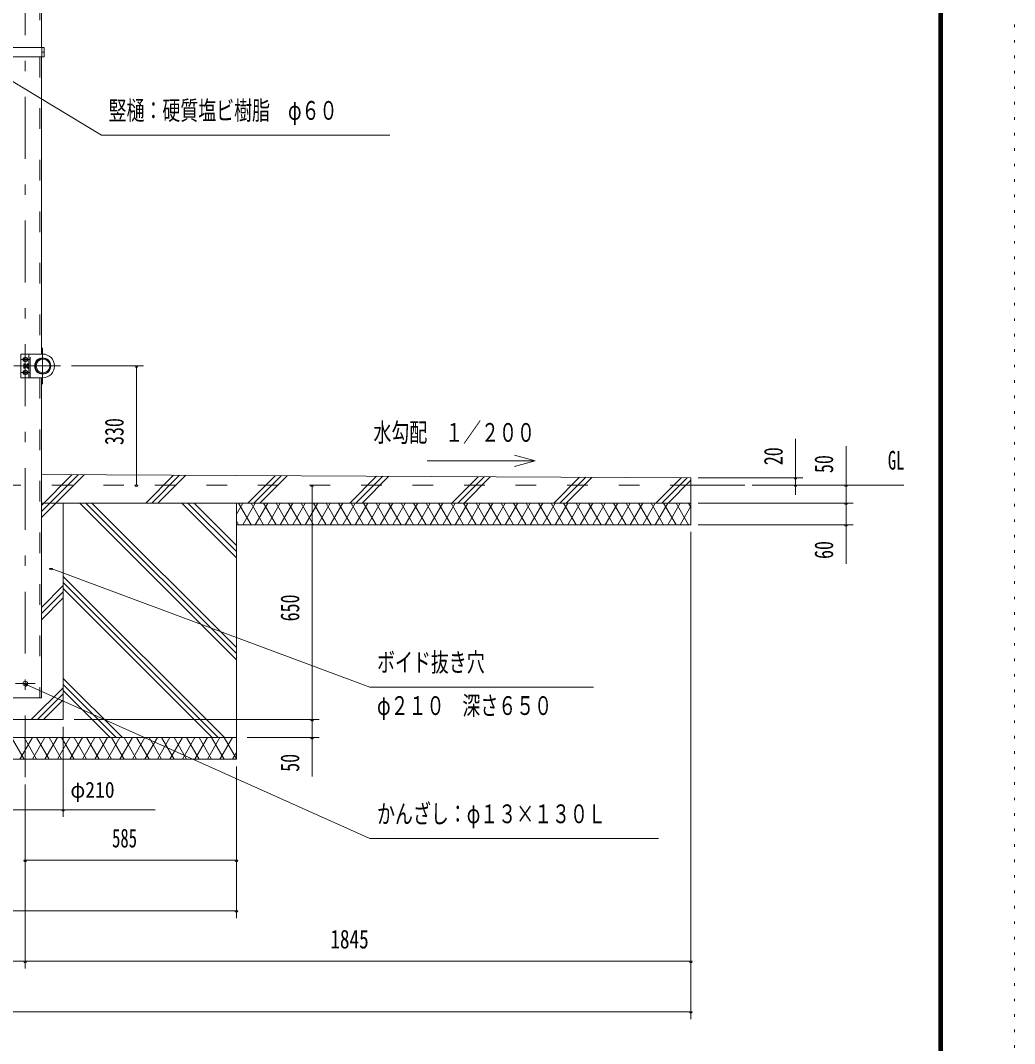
# Model space of a CAD drawing. Units: millimetres, scale not verified. Extents: x -31523 to 31528, y -14700 to 14700.
# Drawn here: x 21883 to 31528, y -3885 to 6040 of the extents above; entities that cross this region are included whole.
import ezdxf
from ezdxf.enums import TextEntityAlignment as Align

# ---------------------------------------------------------------- set-up
doc = ezdxf.new("R2010")
doc.units = ezdxf.units.MM
doc.header["$LTSCALE"] = 50
for name, pattern in [('USER2', [10, 4, -6]), ('USER3', [24, 12, -5, 2, -5]), ('USER4', [3, 0.5, -2.5])]:
    doc.linetypes.add(name, pattern=pattern)
for name, color, linetype, lineweight in [('0-6_2-02BOLD', 7, 'Continuous', 18), ('0-7_2-12HIDDEN', 3, 'USER2', 18), ('0-8_2-22CENTER', 3, 'USER3', 18), ('0-9_2-42THIN', 4, 'Continuous', 18), ('0-A_2-52DIM', 3, 'Continuous', 18), ('0-B_2-62HATCH', 2, 'Continuous', 18), ('0-C_F-F1PAPER', 5, 'Continuous', 18), ('0-D_F-E_J_ADD', 5, 'USER4', 18)]:
    doc.layers.add(name, color=color, linetype=linetype, lineweight=lineweight)
doc.styles.add('ＭＳ ゴシック', font='')
doc.styles.get('ＭＳ ゴシック').set_extended_font_data('MS Gothic')

msp = doc.modelspace()

# ---------------------------------------------------------------- linework, layer by layer
at = {"layer": '0-6_2-02BOLD'}
for p, q in [((22086.23, 5778.4), (22086.23, 7241.41)), ((22091.81, 5687.41), (22091.81, 5778.4)), ((22086.23, 2803.4), (22086.23, 5687.41)), ((22091.81, 5732.91), (22113.16, 5732.91)), ((21965.3, 2803.4), (21965.3, 2572.4)), ((21930.3, 2698.01), (21918.06, 2698.01)), ((21947.8, 2698.4), (21930.3, 2698.4)), ((21965.3, 2698.01), (21949.57, 2698.01)), ((22024.09, 2698.4), (22020.25, 2698.4)), ((21918.06, 2677.8), (21930.3, 2677.8)), ((21930.3, 2677.4), (21947.8, 2677.4)), ((21949.57, 2677.8), (21965.3, 2677.8)), ((22020.25, 2677.4), (22024.09, 2677.4)), ((22086.24, -532.1), (22086.22, 2572.4)), ((28387.79, 1532.9), (28912.79, 1532.9)), ((22086.22, 1357.9), (28387.79, 1357.9)), ((21774.37, -532.1), (22086.23, -532.1)), ((18727.8, -917.1), (23977.8, -917.1))]:
    msp.add_line(p, q, dxfattribs=at)
for points in [[(20871.57, 5778.4), (22113.16, 5778.4), (22113.16, 5687.41), (20871.57, 5687.41)], [(22098.29, 2572.4), (21888.3, 2572.4), (21888.3, 2803.4), (22098.29, 2803.4)], [(21965.3, 2667.7), (21949.57, 2667.7), (21947.8, 2670.75), (21947.8, 2705.05), (21949.57, 2708.11), (21965.3, 2708.11)], [(23977.8, 1147.9), (28387.79, 1147.9), (28387.79, 1602.9), (22086.22, 1634.25)], [(18727.8, -1127.1), (23977.8, -1127.1), (23977.8, 1357.9)], [(22297.79, 1357.9), (22297.79, -742.1), (21562.8, -742.1), (21562.8, 1357.9)]]:
    msp.add_lwpolyline(points, dxfattribs=at)
for points in [[(21930.29, 2730.69), (21912.8, 2740.8), (21912.8, 2761.01), (21930.3, 2771.11), (21947.8, 2761.01), (21947.8, 2740.8)], [(21918.06, 2667.7), (21930.3, 2667.7), (21930.3, 2708.11), (21918.06, 2708.11), (21916.3, 2705.05), (21916.3, 2670.75)], [(22024.09, 2677.41), (22027.59, 2680.9), (22027.59, 2694.9), (22024.09, 2698.4)], [(21912.8, 2614.8), (21912.8, 2635), (21930.3, 2645.11), (21947.8, 2635), (21947.8, 2614.8), (21930.29, 2604.69)]]:
    msp.add_lwpolyline(points, close=True, dxfattribs=at)
for centre, radius in [((21930.3, 2750.9), 21.88), ((21930.3, 2750.9), 17.15), ((22098.29, 2687.9), 78.75), ((22102.32, 2687.9), 74.72), ((22102.32, 2687.9), 66.67), ((21930.3, 2624.9), 21.88), ((21930.3, 2624.9), 17.15), ((21930.3, -392.1), 22.75)]:
    msp.add_circle(centre, radius, dxfattribs=at)
for centre, radius, start, end in [((22098.29, 2687.9), 115.5, 270, 90), ((21924.4, 2703.06), 8.11, 180, 218.54623), ((21946.08, 2687.91), 29.79, 160.17088, 199.83133), ((21977.58, 2687.9), 29.79, 160.16867, 199.82912), ((21955.91, 2703.06), 8.11, 180, 218.53143), ((21924.41, 2672.75), 8.11, 141.46857, 180), ((21955.91, 2672.75), 8.11, 141.45377, 180)]:
    msp.add_arc(centre, radius, start, end, dxfattribs=at)
at = {"layer": '0-7_2-12HIDDEN'}
for p, q in [((22071.53, 7241.41), (22071.53, 5778.4)), ((22071.53, 5687.41), (22071.53, 2803.4)), ((21976.5, 2572.4), (21976.5, 2803.4)), ((22071.52, 2572.4), (22071.54, -532.1)), ((28387.8, 1532.9), (14317.8, 1532.9))]:
    msp.add_line(p, q, dxfattribs=at)
at = {"layer": '0-8_2-22CENTER'}
for p, q in [((21930.3, -1302.1), (21930.3, 7241.41)), ((22098.29, 2862.9), (22098.29, 2512.9)), ((21818.3, 2687.9), (22273.29, 2687.9)), ((21974.05, 2750.9), (21886.55, 2750.9)), ((21884.26, 2624.9), (21974.05, 2624.9)), ((22025.5, -392.1), (21835.09, -392.1))]:
    msp.add_line(p, q, dxfattribs=at)
at = {"layer": '0-9_2-42THIN'}
for p, q in [((21930.3, 2695.6), (21947.8, 2695.6)), ((21947.8, 2680.2), (21930.3, 2680.2)), ((22026.89, 2695.6), (22019.92, 2695.6)), ((22019.92, 2680.2), (22026.89, 2680.2))]:
    msp.add_line(p, q, dxfattribs=at)
at = {"layer": '0-A_2-52DIM'}
for p, q in [((22378.29, 2687.9), (23078.29, 2687.9)), ((23022.3, 2687.9), (22994.3, 2687.9)), ((23008.3, 2687.9), (23008.3, 1532.9)), ((29402.79, 1438.97), (29402.79, 1980.9)), ((29892.8, 1910.9), (29892.8, 769.9)), ((26878.22, 1767.69), (25828.22, 1767.69)), ((28457.79, 1602.9), (29472.79, 1602.9)), ((29416.79, 1602.9), (29388.79, 1602.9)), ((23022.3, 1532.9), (22994.3, 1532.9)), ((24726.79, 1532.9), (24698.79, 1532.9)), ((24712.79, 1532.9), (24712.79, -1295.1)), ((30452.8, 1532.9), (28982.79, 1532.9)), ((29416.79, 1532.9), (29388.79, 1532.9)), ((29906.8, 1532.9), (29878.8, 1532.9)), ((29962.79, 1357.9), (28457.79, 1357.9)), ((29906.8, 1357.9), (29878.8, 1357.9)), ((28457.79, 1147.9), (29962.79, 1147.9)), ((29906.8, 1147.9), (29878.8, 1147.9)), ((28387.79, -3647.09), (28387.79, 1077.9)), ((22193.75, 723.56), (22165.75, 723.56)), ((21951.81, -402.52), (21923.81, -402.52)), ((22402.79, -742.1), (24782.79, -742.1)), ((24726.79, -742.1), (24698.79, -742.1)), ((22297.79, -1687.1), (22297.79, -812.1)), ((24782.79, -917.1), (24082.8, -917.1)), ((24726.79, -917.1), (24698.79, -917.1)), ((23977.8, -1197.1), (23977.8, -2667.1)), ((21930.3, -3157.09), (21930.3, -1372.1)), ((21475.3, -1617.1), (23190.29, -1617.1)), ((22311.79, -1617.1), (22283.79, -1617.1)), ((21944.3, -2107.1), (21916.3, -2107.1)), ((23977.8, -2107.1), (21930.3, -2107.1)), ((23991.8, -2107.1), (23963.8, -2107.1)), ((23977.8, -2597.1), (18727.8, -2597.1)), ((23991.8, -2597.1), (23963.8, -2597.1)), ((28387.79, -3087.09), (14317.79, -3087.09)), ((21944.3, -3087.09), (21916.3, -3087.09)), ((28401.79, -3087.09), (28373.79, -3087.09)), ((14317.79, -3577.09), (28387.79, -3577.09)), ((28401.79, -3577.09), (28373.79, -3577.09))]:
    msp.add_line(p, q, dxfattribs=at)
for points in [[(25468.16, 4926.09), (22668.15, 4926.09), (20836.75, 6033)], [(26675.37, 1822.04), (26878.22, 1767.69), (26675.37, 1713.33)], [(22179.75, 723.56), (25272.79, -427.1), (27442.79, -427.1)], [(21937.81, -402.52), (25272.79, -1897.1), (28072.79, -1897.1)]]:
    msp.add_lwpolyline(points, dxfattribs=at)
for centre in [(23008.3, 2687.9), (29402.79, 1602.9), (23008.3, 1532.9), (24712.79, 1532.9), (29402.79, 1532.9), (29892.8, 1532.9), (29892.8, 1357.9), (29892.8, 1147.9), (22179.75, 723.56), (21937.81, -402.52), (24712.79, -742.1), (24712.79, -917.1), (22297.79, -1617.1), (21930.3, -2107.1), (23977.8, -2107.1), (23977.8, -2597.1), (21930.3, -3087.09), (28387.79, -3087.09), (28387.79, -3577.09)]:
    msp.add_arc(centre, 14, 180, 0, dxfattribs=at)
at = {"layer": '0-B_2-62HATCH'}
for p, q in [((22086.22, 1335.78), (22383.23, 1632.78)), ((22442.32, 1632.48), (22086.22, 1276.38)), ((22086.23, 1216.99), (22501.43, 1632.19)), ((23368.27, 1627.88), (23098.3, 1357.9)), ((23157.7, 1357.9), (23427.38, 1627.58)), ((23486.48, 1627.29), (23217.09, 1357.9)), ((24088.25, 1357.9), (24353.32, 1622.97)), ((24147.65, 1357.9), (24412.42, 1622.68)), ((24471.53, 1622.39), (24207.04, 1357.9)), ((25078.2, 1357.9), (25338.37, 1618.07)), ((25397.47, 1617.78), (25137.6, 1357.9)), ((25196.99, 1357.9), (25456.57, 1617.49)), ((26068.14, 1357.9), (26323.42, 1613.17)), ((26382.52, 1612.88), (26127.54, 1357.9)), ((26186.94, 1357.9), (26441.63, 1612.59)), ((27058.1, 1357.9), (27308.46, 1608.27)), ((27367.57, 1607.98), (27117.49, 1357.9)), ((27176.89, 1357.9), (27426.67, 1607.68)), ((28048.04, 1357.9), (28293.52, 1603.37)), ((28352.61, 1603.08), (28107.44, 1357.9)), ((28166.84, 1357.9), (28387.79, 1578.86)), ((22458.34, 1357.9), (23977.8, -161.55)), ((23977.8, -102.15), (22517.74, 1357.9)), ((22577.14, 1357.9), (23977.8, -42.75)), ((23977.8, 828.4), (23448.3, 1357.9)), ((23507.69, 1357.9), (23977.8, 887.8)), ((23977.8, 947.2), (23567.09, 1357.9)), ((23977.8, 1249.55), (24040.35, 1357.9)), ((23999.94, 1357.9), (24121.18, 1147.9)), ((24161.6, 1357.9), (24040.35, 1147.9)), ((24242.43, 1147.9), (24121.19, 1357.9)), ((24161.6, 1147.9), (24282.84, 1357.9)), ((24242.43, 1357.9), (24363.67, 1147.9)), ((24404.08, 1357.9), (24282.84, 1147.9)), ((24484.91, 1147.9), (24363.68, 1357.9)), ((24404.08, 1147.9), (24525.32, 1357.9)), ((24484.91, 1357.9), (24606.15, 1147.9)), ((24646.57, 1357.9), (24525.32, 1147.9)), ((24727.4, 1147.9), (24606.16, 1357.9)), ((24646.57, 1147.9), (24767.81, 1357.9)), ((24727.4, 1357.9), (24848.64, 1147.9)), ((24889.06, 1357.9), (24767.82, 1147.9)), ((24969.89, 1147.9), (24848.64, 1357.9)), ((24889.06, 1147.9), (25010.31, 1357.9)), ((24969.89, 1357.9), (25091.13, 1147.9)), ((25131.54, 1357.9), (25010.31, 1147.9)), ((25212.37, 1147.9), (25091.13, 1357.9)), ((25131.54, 1147.9), (25252.79, 1357.9)), ((25212.37, 1357.9), (25333.62, 1147.9)), ((25374.03, 1357.9), (25252.79, 1147.9)), ((25454.86, 1147.9), (25333.62, 1357.9)), ((25374.03, 1147.9), (25495.28, 1357.9)), ((25454.87, 1357.9), (25576.11, 1147.9)), ((25616.52, 1357.9), (25495.28, 1147.9)), ((25697.35, 1147.9), (25576.11, 1357.9)), ((25616.52, 1147.9), (25737.76, 1357.9)), ((25697.35, 1357.9), (25818.59, 1147.9)), ((25859, 1357.9), (25737.76, 1147.9)), ((25939.84, 1147.9), (25818.59, 1357.9)), ((25859.01, 1147.9), (25980.25, 1357.9)), ((25939.84, 1357.9), (26061.08, 1147.9)), ((26101.5, 1357.9), (25980.25, 1147.9)), ((26061.08, 1357.9), (26182.33, 1147.9)), ((26101.5, 1147.9), (26222.74, 1357.9)), ((26303.57, 1147.9), (26182.33, 1357.9)), ((26222.74, 1147.9), (26343.99, 1357.9)), ((26303.57, 1357.9), (26424.81, 1147.9)), ((26465.22, 1357.9), (26343.99, 1147.9)), ((26546.05, 1147.9), (26424.81, 1357.9)), ((26465.22, 1147.9), (26586.47, 1357.9)), ((26546.06, 1357.9), (26667.3, 1147.9)), ((26707.71, 1357.9), (26586.47, 1147.9)), ((26788.54, 1147.9), (26667.3, 1357.9)), ((26707.72, 1147.9), (26828.96, 1357.9)), ((26788.55, 1357.9), (26909.79, 1147.9)), ((26950.2, 1357.9), (26828.96, 1147.9)), ((26909.79, 1357.9), (27031.04, 1147.9)), ((26950.21, 1147.9), (27071.44, 1357.9)), ((27152.27, 1147.9), (27031.04, 1357.9)), ((27071.44, 1147.9), (27192.69, 1357.9)), ((27152.27, 1357.9), (27273.52, 1147.9)), ((27313.93, 1357.9), (27192.69, 1147.9)), ((27394.76, 1147.9), (27273.52, 1357.9)), ((27313.93, 1147.9), (27435.18, 1357.9)), ((27394.76, 1357.9), (27516.01, 1147.9)), ((27556.42, 1357.9), (27435.18, 1147.9)), ((27637.25, 1147.9), (27516.01, 1357.9)), ((27556.42, 1147.9), (27677.67, 1357.9)), ((27637.25, 1357.9), (27758.49, 1147.9)), ((27798.9, 1357.9), (27677.67, 1147.9)), ((27879.73, 1147.9), (27758.49, 1357.9)), ((27798.91, 1147.9), (27920.15, 1357.9)), ((27879.74, 1357.9), (28000.98, 1147.9)), ((28041.39, 1357.9), (27920.15, 1147.9)), ((28122.23, 1147.9), (28000.98, 1357.9)), ((28041.4, 1147.9), (28162.64, 1357.9)), ((28122.23, 1357.9), (28243.47, 1147.9)), ((28283.89, 1357.9), (28162.64, 1147.9)), ((28243.47, 1357.9), (28364.71, 1147.9)), ((28283.89, 1147.9), (28387.79, 1327.88)), ((28387.79, 1317.92), (28364.72, 1357.9)), ((23999.94, 1147.9), (23977.8, 1186.26)), ((23862.19, -917.1), (22297.79, 647.3)), ((22297.79, 557.4), (22086.23, 345.83)), ((22086.23, 286.44), (22297.79, 498)), ((22297.79, 587.9), (23802.79, -917.1)), ((23743.39, -917.1), (22297.79, 528.5)), ((22297.79, 438.6), (22086.23, 227.04)), ((22872.24, -917.1), (22297.79, -342.65)), ((22297.79, -432.55), (21988.25, -742.1)), ((22047.64, -742.1), (22297.79, -491.95)), ((22297.79, -402.05), (22812.84, -917.1)), ((22753.45, -917.1), (22297.79, -461.45)), ((22297.79, -551.35), (22107.04, -742.1)), ((21797.35, -917.1), (21918.59, -1127.1)), ((21878.18, -1127.1), (21999.43, -917.1)), ((22039.84, -1127.1), (21918.6, -917.1)), ((22120.66, -917.1), (21999.42, -1127.1)), ((22039.84, -917.1), (22161.08, -1127.1)), ((22120.66, -1127.1), (22241.91, -917.1)), ((22161.08, -917.1), (22282.32, -1127.1)), ((22241.9, -1127.1), (22363.15, -917.1)), ((22282.32, -917.1), (22403.57, -1127.1)), ((22363.15, -1127.1), (22484.4, -917.1)), ((22403.57, -917.1), (22524.81, -1127.1)), ((22484.4, -1127.1), (22605.64, -917.1)), ((22524.81, -917.1), (22646.06, -1127.1)), ((22605.64, -1127.1), (22726.89, -917.1)), ((22646.06, -917.1), (22767.29, -1127.1)), ((22726.89, -1127.1), (22848.12, -917.1)), ((22767.29, -917.1), (22888.54, -1127.1)), ((22848.12, -1127.1), (22969.37, -917.1)), ((23009.78, -1127.1), (22888.54, -917.1)), ((23090.61, -917.1), (22969.37, -1127.1)), ((23009.78, -917.1), (23131.02, -1127.1)), ((23090.61, -1127.1), (23211.86, -917.1)), ((23252.27, -1127.1), (23131.03, -917.1)), ((23333.1, -917.1), (23211.86, -1127.1)), ((23252.27, -917.1), (23373.52, -1127.1)), ((23333.1, -1127.1), (23454.34, -917.1)), ((23494.75, -1127.1), (23373.52, -917.1)), ((23575.59, -917.1), (23454.34, -1127.1)), ((23494.75, -917.1), (23616, -1127.1)), ((23575.59, -1127.1), (23696.83, -917.1)), ((23737.25, -1127.1), (23616, -917.1)), ((23818.08, -917.1), (23696.83, -1127.1)), ((23737.25, -917.1), (23858.49, -1127.1)), ((23818.08, -1127.1), (23939.32, -917.1)), ((23858.49, -917.1), (23977.8, -1123.74)), ((23939.32, -1127.1), (23977.8, -1060.45))]:
    msp.add_line(p, q, dxfattribs=at)
at = {"layer": '0-C_F-F1PAPER'}
for points in [[(30827.91, -14000), (30827.91, 14140), (-9352.09, 14140), (-9352.09, -14000)], [(30824.41, -13996.5), (30824.41, 14136.5), (-9348.59, 14136.5), (-9348.59, -13996.5)], [(30820.91, -13993), (-9345.09, -13993), (-9345.09, 14133), (30820.91, 14133)], [(30817.41, -13989.5), (30817.41, 14129.5), (-9341.59, 14129.5), (-9341.59, -13989.5)], [(30813.91, -13986), (-9338.09, -13986), (-9338.09, 14126), (30813.91, 14126)], [(30810.41, -13982.5), (30810.41, 14122.5), (-9334.59, 14122.5), (-9334.59, -13982.5)], [(30806.91, -13979), (-9331.09, -13979), (-9331.09, 14119), (30806.91, 14119)], [(30803.41, -13975.5), (30803.41, 14115.5), (-9327.59, 14115.5), (-9327.59, -13975.5)], [(30799.91, -13972), (30799.91, 14112), (-9324.09, 14112), (-9324.09, -13972)], [(30796.41, -13968.5), (30796.41, 14108.5), (-9320.59, 14108.5), (-9320.59, -13968.5)], [(30792.91, -13965), (-9317.09, -13965), (-9317.09, 14105), (30792.91, 14105)]]:
    msp.add_lwpolyline(points, close=True, dxfattribs=at)
at = {"layer": '0-D_F-E_J_ADD'}
msp.add_lwpolyline([(31527.91, -14700), (-10052.09, -14700), (-10052.09, 14700), (31527.91, 14700)], close=True, dxfattribs=at)

# ---------------------------------------------------------------- texts
at = {"layer": '0-A_2-52DIM', "color": 7, "style": 'ＭＳ ゴシック'}
for s, height, width, p in [('竪樋：硬質塩ビ樹脂\u3000φ６０', 182.3, 0.7, (22738.15, 5020.97)), ('水勾配\u3000１／２００', 182.3, 0.7, (25308.07, 1897.56)), ('GL', 182.3, 0.65, (30298.8, 1627.77)), ('ボイド抜き穴', 182.3, 0.7, (25342.79, -332.23)), ('φ２１０\u3000深さ６５０', 182.3, 0.7, (25342.8, -752.23)), ('φ210', 155, 0.9, (22367.8, -1547.1)), ('かんざし：φ１３×１３０Ｌ', 182.3, 0.7, (25342.79, -1802.23)), ('585', 182.3, 0.65, (22772.19, -2037.1)), ('1845', 182.3, 0.75, (24889.92, -3017.09))]:
    msp.add_text(s, height=height, dxfattribs=dict(at, width=width)).set_placement(p, align=Align.BOTTOM_LEFT)
at = {"layer": '0-A_2-52DIM', "color": 7, "style": 'ＭＳ ゴシック', "width": 0.7}
for s, p in [('330', (22938.3, 1921.65)), ('20', (29332.79, 1725.65)), ('50', (29822.8, 1649.5)), ('60', (29822.8, 815.94)), ('650', (24642.8, 210.69)), ('50', (24642.8, -1248.5))]:
    msp.add_text(s, height=182.3, rotation=90, dxfattribs=at).set_placement(p, align=Align.BOTTOM_LEFT)

doc.saveas('drawing.dxf')
